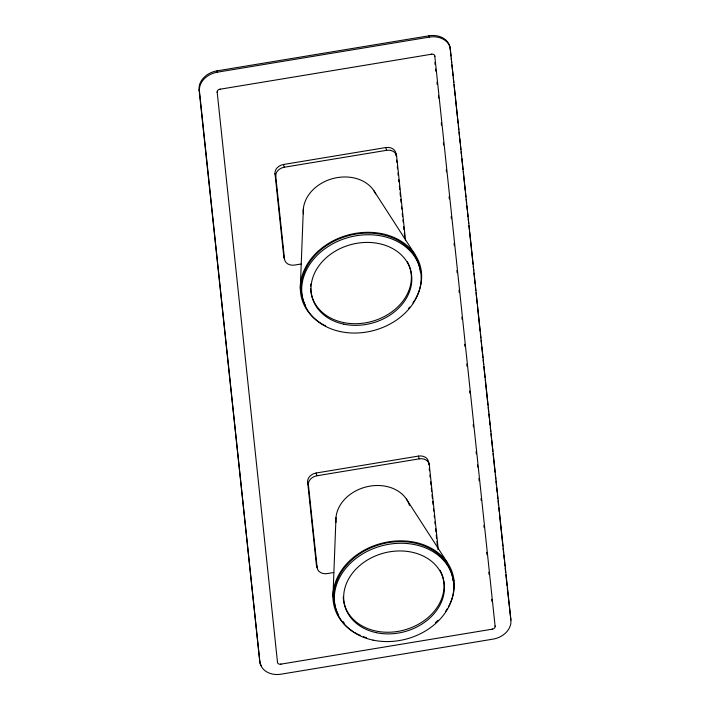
<?xml version="1.0" encoding="UTF-8"?>
<svg xmlns="http://www.w3.org/2000/svg" width="710" height="710" viewBox="0 0 710 710"><rect width="100%" height="100%" fill="white"/><g stroke="black" fill="none" stroke-linecap="round" stroke-linejoin="round"><path stroke-width="1.06" d="M300.303 288.366L303.339 209.059M332.946 596.897L335.981 517.59M217.18 92.442L217.162 91.989A2.84 2.263 -15.3 0 1 219.718 89.274L220.26 89.158M492.039 629.237L492.58 629.122A2.84 2.263 -15.3 0 0 495.127 626.397L495.118 625.954M216.958 70.876L428.991 35.802A19.853 15.815 -15.3 0 1 450.193 48.369L510.898 620.087A19.853 15.815 -15.3 0 1 493.042 639.124L281.009 674.198A19.853 15.815 -15.3 0 1 259.807 661.631L199.102 89.913A19.853 15.815 -15.3 0 1 216.958 70.876L217.313 72.189A19.853 15.815 -15.3 0 0 199.457 91.226L259.807 661.631M217.313 72.189L429.355 37.106A19.853 15.815 -15.3 0 1 450.557 49.682M219.718 89.274L431.76 54.2A2.84 2.263 -15.3 0 1 434.786 55.992L434.866 56.427M301.138 263.987L294.606 265.061A9.452 7.535 -15.3 0 1 284.515 259.079L283.76 256.319L275.001 173.542A9.452 7.535 -15.3 0 1 283.503 164.48L385.805 147.556A9.452 7.535 -15.3 0 1 395.896 153.537L396.65 156.298L405.41 239.075A9.452 7.535 -15.3 0 1 405.437 240.069M284.515 259.079L275.755 176.302A9.452 7.535 -15.3 0 1 284.257 167.232L386.559 150.316A9.452 7.535 -15.3 0 1 396.65 156.298M421.429 272.232L420.498 272.392A60.51 48.2 -15.3 0 0 347.199 236.039A60.51 48.2 -15.3 0 0 305.495 305.637M333.78 572.517L327.248 573.591A9.452 7.535 -15.3 0 1 317.148 567.609L316.394 564.849L307.643 482.072A9.452 7.535 -15.3 0 1 316.145 473.011L418.447 456.086A9.452 7.535 -15.3 0 1 428.538 462.077L429.293 464.828L438.052 547.605A9.452 7.535 -15.3 0 1 437.937 549.611M317.148 567.609L308.397 484.832A9.452 7.535 -15.3 0 1 316.9 475.771L419.202 458.846A9.452 7.535 -15.3 0 1 429.293 464.828M454.063 580.771L453.14 580.922A60.51 48.2 -15.3 0 0 379.273 544.739A60.51 48.2 -15.3 0 0 338.581 615.02M277.433 661.968L277.512 662.403A2.84 2.263 -15.3 0 0 280.539 664.196L492.58 629.122M431.21 54.253L431.76 54.2M280.539 664.196L281.089 664.134M373.735 190.484L414.844 254.278M406.368 499.015L447.486 562.808M428.991 35.802L429.355 37.106M385.805 147.556L386.559 150.316M510.898 620.087L507.286 587.942M418.447 456.086L419.202 458.846M283.503 164.48L284.257 167.232M275.001 173.542L275.755 176.302M316.145 473.011L316.9 475.771M307.643 482.072L308.397 484.832M199.102 89.913L199.457 91.226M450.193 48.369L451.01 56.081M451.249 58.282L451.711 62.684M451.942 64.885L453.113 75.899M453.344 78.1L453.805 82.502M454.045 84.712L455.208 95.717M455.438 97.927L457.417 116.644M457.657 118.845L458.119 123.247M458.349 125.448L458.82 129.859M459.05 132.06L459.521 136.462M459.752 138.663L460.213 143.074M460.453 145.275L460.914 149.677M461.145 151.878L461.615 156.289M461.846 158.49L463.009 169.495M463.248 171.705L465.228 190.422M465.458 192.623L465.929 197.025M466.159 199.235L466.621 203.637M466.86 205.838L467.322 210.24M467.553 212.441L468.023 216.852M468.254 219.053L468.724 223.455M468.955 225.656L469.416 230.067M469.656 232.268L473.029 264.2M473.268 266.401L473.73 270.803M473.96 273.013L475.132 284.018M475.363 286.228L475.824 290.63M476.064 292.831L477.226 303.844M477.457 306.045L480.137 331.375M480.368 333.576L480.839 337.978M481.069 340.179L481.54 344.59M481.771 346.791L482.933 357.796M483.164 360.005L483.634 364.408M483.865 366.608L485.028 377.622M485.267 379.823L487.939 405.153M488.178 407.354L488.64 411.756M488.87 413.957L489.341 418.367M489.572 420.568L490.042 424.97M490.273 427.171L490.743 431.582M490.974 433.783L491.435 438.185M491.675 440.386L492.838 451.4M493.068 453.601L495.047 472.319M495.278 474.528L495.749 478.93M495.979 481.131L496.45 485.534M496.68 487.734L497.142 492.145M497.382 494.346L497.843 498.748M498.083 500.949L498.544 505.36M498.775 507.561L499.245 511.963M499.476 514.164L502.858 546.096M503.088 548.306L503.55 552.708M503.789 554.909L504.251 559.311M504.482 561.521L504.952 565.923M505.183 568.124L505.653 572.526M505.884 574.727L507.047 585.741M434.786 55.992L495.127 626.397M434.866 62.365L435.097 64.566M435.567 68.968L435.798 71.169M436.961 82.182L437.191 84.383M438.443 95.85L438.673 98.051M441.274 122.928L441.505 125.129M443.368 142.745L443.599 144.946M446.253 169.654L446.483 171.855M449.075 196.705L449.315 198.906M451.178 216.523L451.409 218.724M454.063 243.459L454.293 245.669M456.885 270.483L457.116 272.684M458.979 290.301L459.21 292.502M461.873 317.272L462.103 319.473M464.686 344.261L464.917 346.462M466.79 364.079L467.02 366.289M469.674 391.077L469.913 393.278M473.188 424.651L473.428 426.852M476.091 451.666L476.321 453.867M477.484 464.881L477.715 467.082M478.904 478.602L479.135 480.803M480.998 498.429L481.229 500.63M483.892 525.471L484.131 527.672M486.705 552.38L486.936 554.59M488.799 572.207L489.039 574.408M491.702 599.275L491.941 601.476M395.896 153.537L396.127 155.721M396.588 160.078L396.819 162.253M397.28 166.61L397.511 168.794M397.973 173.142L398.203 175.326M398.665 179.683L398.896 181.858M399.357 186.215L399.703 189.481M400.049 192.747L400.396 196.022M400.742 199.288L401.088 202.554M401.54 206.912L401.771 209.086M402.233 213.444L402.579 216.71M402.925 219.985L403.156 222.159M403.617 226.517L403.963 229.783M404.309 233.049L404.656 236.315M428.538 462.077L428.769 464.251M429.23 468.609L429.461 470.783M429.923 475.141L430.154 477.324M430.615 481.682L430.961 484.948M431.307 488.214L431.653 491.48M431.999 494.746L432.346 498.021M432.692 501.287L433.038 504.553M433.49 508.91L433.721 511.085M434.183 515.442L434.413 517.625M434.875 521.974L435.106 524.158M435.567 528.515L435.913 531.781M436.26 535.047L436.606 538.313M436.952 541.579L437.298 544.854M217.162 91.989L277.512 662.403M407.407 261.777A51.058 40.665 -15.3 0 1 371.791 321.444A51.058 40.665 -15.3 0 1 310.598 288.402M310.581 286.254A51.058 40.665 -15.3 0 1 310.705 284.089M325.65 325.925A61.459 48.954 -15.3 0 1 309.871 260.392A61.459 48.954 -15.3 0 1 390.953 236.261A61.459 48.954 -15.3 0 1 415.226 299.265M414.675 300.188A61.459 48.954 -15.3 0 1 412.918 302.895M409.741 307.084A61.459 48.954 -15.3 0 1 408.587 308.433M303.383 213.843A37.816 30.122 -15.3 0 1 332.573 178.645A37.816 30.122 -15.3 0 1 375.688 193.954M284.275 258.218A9.452 7.535 -15.3 0 1 283.76 256.319M261.573 666.122A19.853 15.815 -15.3 0 1 259.443 660.318M440.049 570.308A51.058 40.665 -15.3 0 1 404.434 629.974A51.058 40.665 -15.3 0 1 343.241 596.941M344.173 622.892A60.51 48.2 -15.3 0 1 342.894 621.41M353.624 631.882A61.459 48.954 -15.3 0 1 343.835 567.183A61.459 48.954 -15.3 0 1 422.548 544.419A61.459 48.954 -15.3 0 1 449.829 604.068M449.368 605.009A61.459 48.954 -15.3 0 1 448.383 606.872M447.318 608.718A61.459 48.954 -15.3 0 1 445.56 611.425M438.132 620.212A61.459 48.954 -15.3 0 1 435.452 622.688M366.449 637.695A61.459 48.954 -15.3 0 1 363.298 636.613M360.254 635.37A61.459 48.954 -15.3 0 1 358.293 634.456M357.334 633.977A61.459 48.954 -15.3 0 1 354.53 632.424M336.025 522.374A37.816 30.122 -15.3 0 1 367.132 486.696A37.816 30.122 -15.3 0 1 409.466 505.431M317.414 567.618A9.452 7.535 -15.3 0 1 316.394 564.849M340.401 331.597A60.51 48.2 -15.3 0 0 420.364 270.297A60.51 48.2 -15.3 0 0 323.52 249.778A60.51 48.2 -15.3 0 0 340.401 331.597M343.684 324.142A51.058 40.665 -15.3 0 0 411.152 272.418A51.058 40.665 -15.3 0 0 329.44 255.103A51.058 40.665 -15.3 0 0 343.684 324.142M373.043 640.127A60.51 48.2 -15.3 0 0 453.007 578.827A60.51 48.2 -15.3 0 0 356.154 558.308A60.51 48.2 -15.3 0 0 373.043 640.127M376.327 632.672A51.058 40.665 -15.3 0 0 443.794 580.949A51.058 40.665 -15.3 0 0 362.082 563.642A51.058 40.665 -15.3 0 0 376.327 632.672"/></g></svg>
